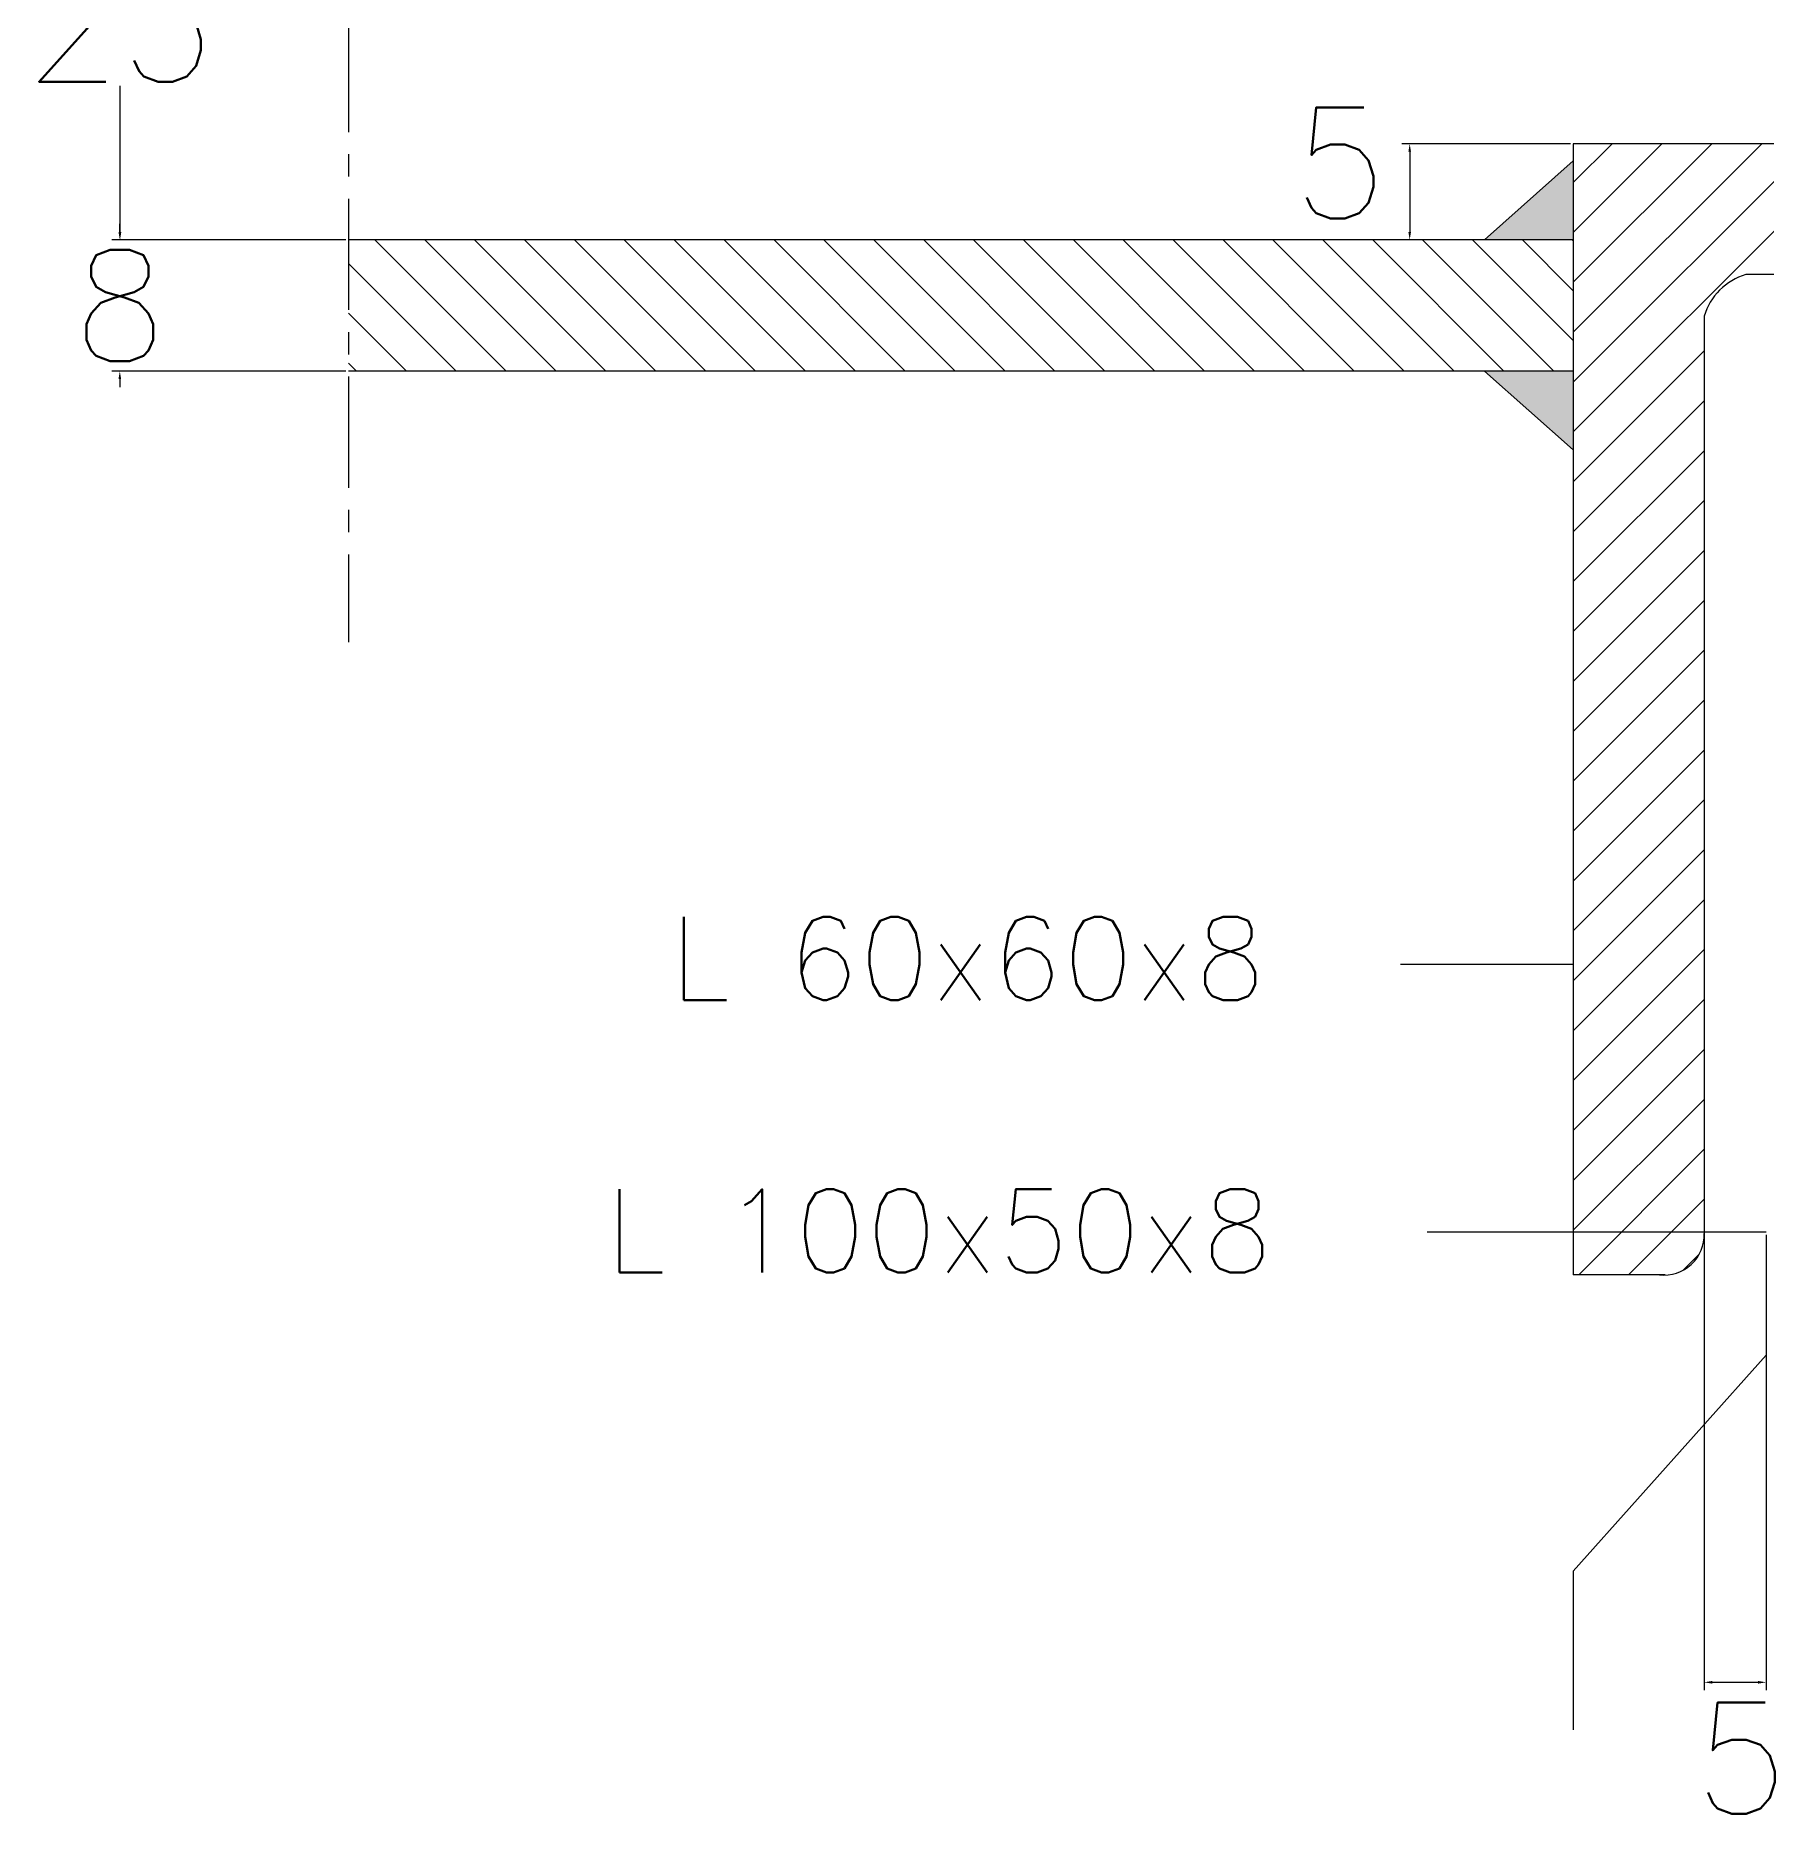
# Model space of a CAD drawing. Header units: metres. Extents: x 444 to 3227, y -3167 to -392.
# Drawn here: x 1571.29 to 1610.22, y -2776.53 to -2736.15 of the extents above; entities that cross this region are included whole.
import ezdxf

# ---------------------------------------------------------------- set-up
doc = ezdxf.new("R2010")
doc.units = ezdxf.units.M
doc.linetypes.add('CENTERX2', pattern=[4, 2.5, -0.5, 0.5, -0.5])
doc.layers.get('DEFPOINTS').update_dxf_attribs({"linetype": 'CONTINUOUS'})
for name, color, linetype in [('BANGUNAN', 7, 'CONTINUOUS'), ('DIMENSI', 7, 'CONTINUOUS'), ('TEX', 7, 'CONTINUOUS')]:
    doc.layers.add(name, color=color, linetype=linetype)
doc.styles.get("Standard").update_dxf_attribs({"font": 'Simplex.shx', "height": 2.5})
doc.dimstyles.get("Standard").update_dxf_attribs({"dimtxt": 0.18, "dimasz": 0.18, "dimexe": 0.18, "dimexo": 0.0625, "dimgap": 0.09, "dimtad": 0, "dimtih": 1, "dimtoh": 1, "dimdec": 4, "dimzin": 0, "dimdsep": 46, "dimtxsty": 'Standard', "dimcen": 0.09, "dimadec": 0, "dimazin": 0, "dimtfac": 1, "dimtdec": 4, "dimtofl": 0, "dimtmove": 0, "dimatfit": 3, "dimfxl": 1, "dimtolj": 1, "dimtzin": 0, "dimarcsym": 0})

# ---------------------------------------------------------------- blocks, each defined once
blk = doc.blocks.new('*D313')
at = {"layer": 'DEFPOINTS', "color": 0}
for p in [(1608.824, -2763.055), (1610.217, -2763.055), (1610.217, -2773.186)]:
    blk.add_point(p, dxfattribs=at)
at = {"layer": 'DIMENSI', "color": 0, "lineweight": -2}
for p, q in [((1608.824, -2763.117), (1608.824, -2773.366)), ((1610.217, -2763.117), (1610.217, -2773.366)), ((1609.004, -2773.186), (1610.037, -2773.186))]:
    blk.add_line(p, q, dxfattribs=at)
at = {"layer": 'DIMENSI', "color": 0}
for points in [[(1609.004, -2773.156), (1609.004, -2773.216), (1608.824, -2773.186)], [(1610.037, -2773.156), (1610.037, -2773.216), (1610.217, -2773.186)]]:
    blk.add_solid(points, dxfattribs=at)
at = {"layer": 'DIMENSI', "color": 0, "insert": (1609.659, -2774.893), "char_height": 2.5, "attachment_point": 5}
blk.add_mtext('\\A1;5', dxfattribs=at)
blk = doc.blocks.new('*D318')
at = {"layer": 'DEFPOINTS', "color": 0}
for p in [(1605.878, -2738.571), (1602.197, -2740.734), (1605.878, -2740.734)]:
    blk.add_point(p, dxfattribs=at)
at = {"layer": 'DIMENSI', "color": 0, "lineweight": -2}
for p, q in [((1605.816, -2738.571), (1602.017, -2738.571)), ((1602.197, -2738.751), (1602.197, -2740.554)), ((1605.816, -2740.734), (1602.017, -2740.734))]:
    blk.add_line(p, q, dxfattribs=at)
at = {"layer": 'DIMENSI', "color": 0}
for points in [[(1602.167, -2738.751), (1602.227, -2738.751), (1602.197, -2738.571)], [(1602.167, -2740.554), (1602.227, -2740.554), (1602.197, -2740.734)]]:
    blk.add_solid(points, dxfattribs=at)
at = {"layer": 'DIMENSI', "color": 0, "insert": (1600.631, -2739.005), "char_height": 2.5, "attachment_point": 5}
blk.add_mtext('\\A1;5', dxfattribs=at)
blk = doc.blocks.new('*D320')
at = {"layer": 'DEFPOINTS', "color": 0}
for p in [(1578.322, -2731.122), (1573.181, -2740.734), (1578.322, -2740.734)]:
    blk.add_point(p, dxfattribs=at)
at = {"layer": 'DIMENSI', "color": 0, "lineweight": -2}
for p, q in [((1578.259, -2731.122), (1573.001, -2731.122)), ((1573.181, -2731.302), (1573.181, -2734.588)), ((1573.181, -2740.554), (1573.181, -2737.268)), ((1578.259, -2740.734), (1573.001, -2740.734))]:
    blk.add_line(p, q, dxfattribs=at)
at = {"layer": 'DIMENSI', "color": 0}
for points in [[(1573.151, -2731.302), (1573.211, -2731.302), (1573.181, -2731.122)], [(1573.151, -2740.554), (1573.211, -2740.554), (1573.181, -2740.734)]]:
    blk.add_solid(points, dxfattribs=at)
at = {"layer": 'DIMENSI', "color": 0, "insert": (1573.181, -2735.928), "char_height": 2.5, "attachment_point": 5}
blk.add_mtext('\\A1;25', dxfattribs=at)
blk = doc.blocks.new('*D321')
at = {"layer": 'DEFPOINTS', "color": 0}
for p in [(1578.322, -2740.734), (1573.176, -2743.687), (1578.322, -2743.687)]:
    blk.add_point(p, dxfattribs=at)
at = {"layer": 'DIMENSI', "color": 0, "lineweight": -2}
for p, q in [((1573.176, -2740.554), (1573.176, -2740.374)), ((1578.259, -2740.734), (1572.996, -2740.734)), ((1578.259, -2743.687), (1572.996, -2743.687)), ((1573.176, -2743.867), (1573.176, -2744.047))]:
    blk.add_line(p, q, dxfattribs=at)
at = {"layer": 'DIMENSI', "color": 0}
for points in [[(1573.146, -2740.554), (1573.206, -2740.554), (1573.176, -2740.734)], [(1573.146, -2743.867), (1573.206, -2743.867), (1573.176, -2743.687)]]:
    blk.add_solid(points, dxfattribs=at)
at = {"layer": 'DIMENSI', "color": 0, "insert": (1573.176, -2742.211), "char_height": 2.5, "attachment_point": 5}
blk.add_mtext('\\A1;8', dxfattribs=at)

msp = doc.modelspace()

# ---------------------------------------------------------------- hatches: boundary and pattern name
at = {"layer": 'BANGUNAN'}
h = msp.add_hatch(dxfattribs=at)
h.set_pattern_fill('ANSI31', color=1, scale=0.25, angle=90, style=0)
h.paths.add_polyline_path([(1605.87803, -2731.12152), (1605.87803, -2728.16832), (1578.32182, -2728.16832), (1578.32182, -2731.12152)])
h.paths.add_polyline_path([(1605.87803, -2743.68721), (1605.87803, -2740.73401), (1578.32182, -2740.73401), (1578.32182, -2743.68721)])
h = msp.add_hatch(dxfattribs=at)
h.set_pattern_fill('ANSI31', color=1, scale=0.25, style=0)
h.paths.add_polyline_path([(1653.34231, -2743.23169), (1656.86583, -2743.23169), (1656.86583, -2738.58547), (1653.34231, -2738.57089), (1640.21731, -2738.57089), (1640.21731, -2741.50021), (1640.21731, -2743.23169)])
h.paths.add_polyline_path([(1640.21731, -2743.23169), (1640.21731, -2738.57089), (1634.76909, -2738.57089), (1634.76909, -2743.23169)])
h.paths.add_polyline_path([(1632.26163, -2741.51699, 0.32751517), (1633.19913, -2740.57949), (1633.19913, -2738.57089), (1605.87803, -2738.57089), (1605.87803, -2764.01699), (1607.80007, -2764.01699, 0.44254891), (1608.82413, -2763.14813), (1608.82413, -2742.45449, -0.26192273), (1609.76163, -2741.51699)])
at = {"layer": 'DIMENSI'}
h = msp.add_hatch(color=2, dxfattribs=at)
h.paths.add_polyline_path([(1605.87803, -2738.95984), (1603.88282, -2740.73401), (1605.87803, -2740.73401)])
h.paths.add_polyline_path([(1605.87803, -2743.68721), (1603.88282, -2743.68721), (1605.87803, -2745.46137)])

# ---------------------------------------------------------------- linework, layer by layer
at = {"layer": 'BANGUNAN', "color": 2, "linetype": 'CENTERX2'}
msp.add_line((1578.32182, -2723.80966), (1578.32182, -2749.78818), dxfattribs=at)
at = {"layer": 'BANGUNAN', "color": 2}
for p, q in [((1605.87803, -2738.57089), (1605.87803, -2764.01699)), ((1608.82413, -2742.45449), (1608.82413, -2763.14104))]:
    msp.add_line(p, q, dxfattribs=at)
at = {"layer": 'BANGUNAN', "color": 2, "linetype": 'ByBlock', "ltscale": 0.5}
for p, q in [((1633.19913, -2738.57089), (1605.87803, -2738.57089)), ((1632.26163, -2741.51699), (1609.76163, -2741.51699)), ((1607.94818, -2764.01699), (1605.87803, -2764.01699))]:
    msp.add_line(p, q, dxfattribs=at)
at = {"layer": 'BANGUNAN', "color": 2}
for centre, radius, start, end in [((1610.12632, -2742.81917), 1.35229, 105.645287, 164.354713), ((1607.9174, -2763.11736), 0.90725, 263.546771, 1.943862)]:
    msp.add_arc(centre, radius, start, end, dxfattribs=at)
at = {"layer": 'DIMENSI', "color": 2}
for p, q in [((1603.88282, -2740.73401), (1605.87803, -2738.95984)), ((1605.87803, -2740.73401), (1578.32182, -2740.73401)), ((1605.87803, -2743.68721), (1578.32182, -2743.68721)), ((1603.88282, -2743.68721), (1605.87803, -2745.46137)), ((1601.99038, -2757.03106), (1605.87803, -2757.03106)), ((1602.58829, -2763.05456), (1610.21418, -2763.05456)), ((1610.21731, -2765.8288), (1605.87803, -2770.68164)), ((1605.87803, -2770.68164), (1605.87803, -2774.25292))]:
    msp.add_line(p, q, dxfattribs=at)

# ---------------------------------------------------------------- texts
at = {"layer": 'TEX', "color": 2}
for s, p in [('L 60x60x8', (1585.54279, -2757.83977)), ('     L 100x50x8', (1577.10604, -2763.96689))]:
    msp.add_text(s, height=1.875, dxfattribs=at).set_placement(p)

# ---------------------------------------------------------------- dimensions: what is measured, and where the dimension line sits
at = {"layer": 'DIMENSI', "color": 2}
for base, p1, p2, text, picture, middle in [((1573.18085, -2740.73401), (1578.32182, -2731.12152), (1578.32182, -2740.73401), '25', '*D320', (1573.18085, -2735.92776)), ((1573.17599, -2743.68721), (1578.32182, -2740.73401), (1578.32182, -2743.68721), '8', '*D321', (1573.17599, -2742.21061))]:
    dim = msp.add_linear_dim(base=base, p1=p1, p2=p2, angle=90, text=text, dimstyle='Standard', dxfattribs=at)
    dim.commit()
    dim.dimension.update_dxf_attribs({"geometry": picture, "text_midpoint": middle})
dim = msp.add_linear_dim(base=(1602.19712, -2740.73401), p1=(1605.87803, -2738.57089), p2=(1605.87803, -2740.73401), angle=90, text='5', dimstyle='Standard', override={"dimtmove": 2}, dxfattribs=at)
dim.commit()
dim.dimension.update_dxf_attribs({"geometry": '*D318', "text_midpoint": (1600.63055, -2739.00499), "dimtype": 160})
dim = msp.add_linear_dim(base=(1610.21731, -2773.18598), p1=(1608.82413, -2763.05456), p2=(1610.21731, -2763.05456), text='5', dimstyle='Standard', override={"dimtmove": 2}, dxfattribs=at)
dim.commit()
dim.dimension.update_dxf_attribs({"geometry": '*D313', "text_midpoint": (1609.65874, -2774.89266), "dimtype": 160})

doc.saveas('drawing.dxf')
